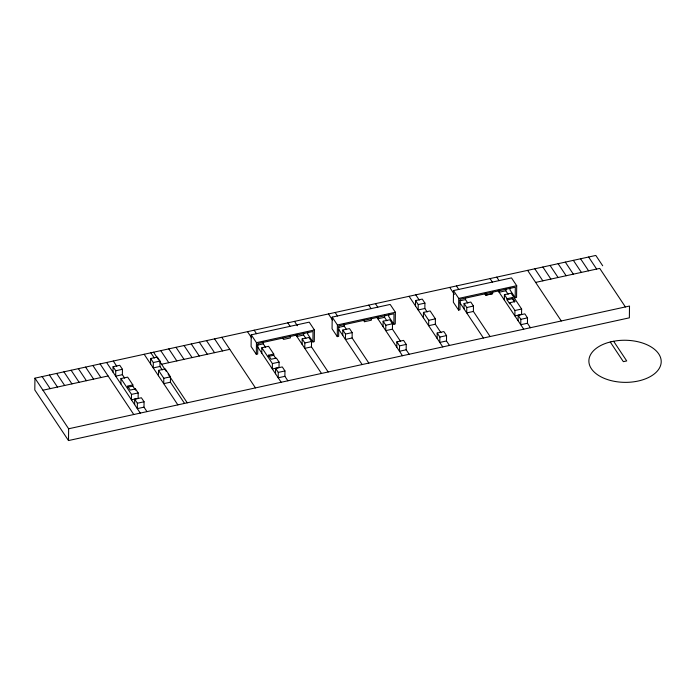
<?xml version="1.0" encoding="UTF-8"?>
<svg xmlns="http://www.w3.org/2000/svg" width="696" height="696" viewBox="0 0 696 696"><rect width="100%" height="100%" fill="white"/><g stroke="black" fill="none" stroke-linecap="round" stroke-linejoin="round"><path stroke-width="1.04" d="M34.948 378.172L34.8 389.96L68.495 440.559L629.367 317.828L629.506 306.04L68.634 428.771L34.948 378.172L595.82 255.441L602.692 265.768M68.495 440.559L68.634 428.771M113.013 372.134L113.074 366.74L119.764 365.278L122.444 369.289L122.374 374.683L124.697 378.163M113.074 366.74L115.754 370.759L115.684 376.144L122.374 374.683M120.904 383.975L120.965 378.589L127.655 377.128L132.84 384.905L132.823 386.097L134.963 389.316M120.965 378.589L131.492 394.397L131.431 399.791L138.121 398.329L138.182 392.935L135.511 388.916L130.196 390.082L127.516 386.071L132.84 384.905M134.641 404.611L134.702 399.217L141.392 397.755L144.063 401.775L144.002 407.16L146.978 411.632M135.494 390.117L135.511 388.916M134.702 399.217L137.382 403.236L137.312 408.622L144.002 407.16M150.58 363.912L150.641 358.518L157.331 357.057L160.01 361.076L159.941 366.461L162.264 369.941M150.641 358.518L153.32 362.538L153.251 367.923L159.941 366.461M158.471 375.753L158.531 370.368L165.222 368.906L170.485 376.814L170.424 382.2L184.544 403.41M158.531 370.368L163.795 378.276L163.734 383.661L170.424 382.2M251.239 334.837L251.091 346.512L256.311 354.351L257.677 354.046L257.807 343.572L313.043 331.487L312.913 341.962L314.288 341.658L314.427 329.982L309.215 322.152L251.239 334.837L256.45 342.676L256.311 354.351M261.8 353.15L261.861 347.756L268.552 346.295L273.737 354.073L273.719 355.273L275.86 358.483M265.594 347.33L263.271 343.85L263.297 341.692M273.737 354.073L268.412 355.238L268.404 356.43L273.719 355.273M261.861 347.756L272.388 363.573L272.327 368.958L279.018 367.497L279.079 362.103L276.408 358.092L271.092 359.249L268.412 355.238M275.538 373.778L275.599 368.393L282.289 366.923L284.96 370.942L284.899 376.327L287.874 380.799M275.599 368.393L278.278 372.404L278.209 377.798L284.899 376.327M290.397 335.768L290.371 337.917L283.516 339.422L282.445 337.812M296.922 334.341L296.896 336.499L303.587 335.028L305.901 338.508M302.108 344.329L302.177 338.935L308.867 337.473L311.538 341.492L311.469 346.878L328.181 371.977M303.587 335.028L303.613 332.879M302.177 338.935L304.848 342.954L304.778 348.339L311.469 346.878M307.728 332.035L307.702 334.132L312.913 341.962M332.201 317.124L332.062 328.799L337.273 336.629L338.647 336.333L338.769 325.85L394.006 313.765L393.875 324.249L395.25 323.945L395.398 312.269L390.178 304.439L332.201 317.124L337.412 324.954L337.273 336.629M342.763 335.428L342.824 330.043L349.514 328.582L352.193 332.592L352.124 337.986L368.837 363.086M346.556 329.617L344.233 326.137L344.268 323.979M342.824 330.043L345.503 334.054L345.433 339.448L352.124 337.986M371.368 318.046L371.342 320.204L364.478 321.709L364.504 319.551M377.885 316.619L377.858 318.777L384.549 317.315L386.863 320.795M383.07 326.607L383.139 321.221L389.83 319.76L392.5 323.77L392.44 329.165L400.591 341.405M384.549 317.315L384.575 315.157M383.139 321.221L385.81 325.241L385.749 330.626L392.44 329.165M388.69 314.314L388.664 316.41L393.875 324.249M396.807 347.243L396.877 341.849L403.567 340.387L406.238 344.407L406.177 349.792L409.152 354.264M396.877 341.849L399.548 345.868L399.487 351.254L406.177 349.792M415.495 305.944L415.564 300.55L422.255 299.089L424.925 303.108L424.856 308.493L427.179 311.973M415.564 300.55L418.235 304.57L418.165 309.955L424.856 308.493M423.385 317.785L423.446 312.4L430.137 310.938L435.4 318.846L435.339 324.232L440.986 332.714M423.446 312.4L428.71 320.308L428.649 325.693L435.339 324.232M437.123 338.421L437.184 333.027L443.874 331.566L446.554 335.585L446.484 340.97L449.459 345.442M437.184 333.027L439.863 337.047L439.794 342.432L446.484 340.97M453.514 290.58L453.366 302.255L458.586 310.085L459.952 309.79L460.082 299.306L515.318 287.222L515.188 297.697L516.562 297.401L516.702 285.725L511.49 277.895L453.514 290.58L458.725 298.41L458.586 310.085M464.041 308.894L464.102 303.508L470.792 302.038L473.463 306.057L473.402 311.443L490.115 336.551M467.834 303.082L465.511 299.602L465.537 297.444M464.102 303.508L466.781 307.519L466.712 312.913L473.402 311.443M485.782 293.016L485.756 295.165L492.611 293.668L492.637 291.511M499.163 290.084L499.136 292.242L505.827 290.78L508.141 294.26M504.348 300.072L504.417 294.686L511.108 293.216L521.635 309.033L521.565 314.418L514.875 315.888L514.944 310.494L509.759 302.716L515.083 301.551L512.404 297.54L507.088 298.697L504.417 294.686M505.827 290.78L505.853 288.623M509.759 302.716L509.75 303.917L507.071 299.898L507.088 298.697M510.003 287.77L509.977 289.867L515.188 297.697M514.527 301.951L512.387 298.732L512.404 297.54M518.085 320.699L518.155 315.314L524.836 313.853L527.516 317.863L527.446 323.257L530.422 327.729M518.155 315.314L520.826 319.334L520.756 324.719L527.446 323.257M115.754 370.759L122.444 369.289M153.32 362.538L160.01 361.076M418.235 304.57L424.925 303.108M256.45 342.676L314.427 329.982M337.412 324.954L395.398 312.269M458.725 298.41L516.702 285.725M42.969 390.221L108.097 375.962M161.576 364.26L229.784 349.34M535.633 282.411L599.726 268.386L625.391 306.945M257.537 345.103L263.271 343.85M338.5 327.39L344.233 326.137M459.778 300.855L465.511 299.602M492.611 293.668L485.756 295.174L484.686 293.564M304.848 342.954L311.538 341.492M345.503 334.054L352.193 332.592M385.81 325.241L392.5 323.77M466.781 307.519L473.463 306.057M507.071 299.898L512.387 298.732M163.795 378.276L170.485 376.814M428.71 320.308L435.4 318.846M127.507 387.263L132.823 386.097M131.492 394.397L138.182 392.935M272.388 363.573L279.079 362.103M514.944 310.494L521.635 309.033M137.382 403.236L144.063 401.775M278.278 372.404L284.96 370.942M399.548 345.868L406.238 344.407M439.863 337.047L446.554 335.585M520.826 319.334L527.516 317.863M588.616 257.015L596.637 269.065M580.568 258.781L588.59 270.822M573.365 260.356L581.386 272.406M565.317 262.114L573.339 274.163M613.637 341.275L626.722 360.937L623.355 361.668L610.262 342.014M558.114 263.688L566.135 275.738M550.066 265.454L558.088 277.504M542.863 267.029L550.884 279.079M534.815 268.786L542.837 280.836M527.612 270.37L561.298 320.969M496.735 277.121L499.067 280.627M490.045 278.583L492.377 282.089M498.066 290.632L523.731 329.191M456.419 285.943L458.751 289.449M449.729 287.405L454.401 294.417M459.978 302.803L483.424 338.012M415.764 294.834L419.27 300.098M409.074 296.305L442.769 346.904M375.457 303.656L377.789 307.162M368.767 305.126L371.099 308.624M376.788 317.176L402.462 355.726M363.408 320.099L364.478 321.709M335.141 312.478L337.482 315.984M328.451 313.94L332.54 320.082M338.708 329.339L362.146 364.547M294.495 321.378L297.41 325.754M287.805 322.84L290.136 326.346M295.826 334.889L321.491 373.447M254.179 330.2L256.511 333.697M247.489 331.661L251.578 337.795M257.163 346.182L281.184 382.261M221.763 337.29L255.458 387.898M214.559 338.865L222.581 350.915M206.512 340.631L214.533 352.672M199.308 342.206L207.33 354.255M191.261 343.963L199.282 356.013M184.057 345.538L192.079 357.587M176.01 347.304L184.031 359.353M168.806 348.879L176.827 360.928M160.759 350.636L168.78 362.686M153.555 352.22L158.705 359.962M159.854 361.685L166.353 371.438M168.145 374.126L187.241 402.819M150.849 352.811L154.347 358.066M144.159 354.273L177.854 404.872M113.283 361.024L116.789 366.287M106.592 362.494L140.287 413.093M100.076 363.921L133.771 414.52M92.873 365.496L100.894 377.545M85.591 367.088L93.621 379.137M78.387 368.663L86.408 380.712M71.114 370.255L79.135 382.304M63.91 371.829L71.932 383.879M56.628 373.421L64.65 385.471M49.425 374.996L57.455 387.046M42.152 376.597L50.173 388.638M611.906 341.579L607.625 342.71A36.166 21.054 0.7 0 0 603.676 378.119A36.166 21.054 0.7 0 0 660.521 365.678A36.166 21.054 0.7 0 0 616.421 340.788L611.906 341.579"/></g></svg>
